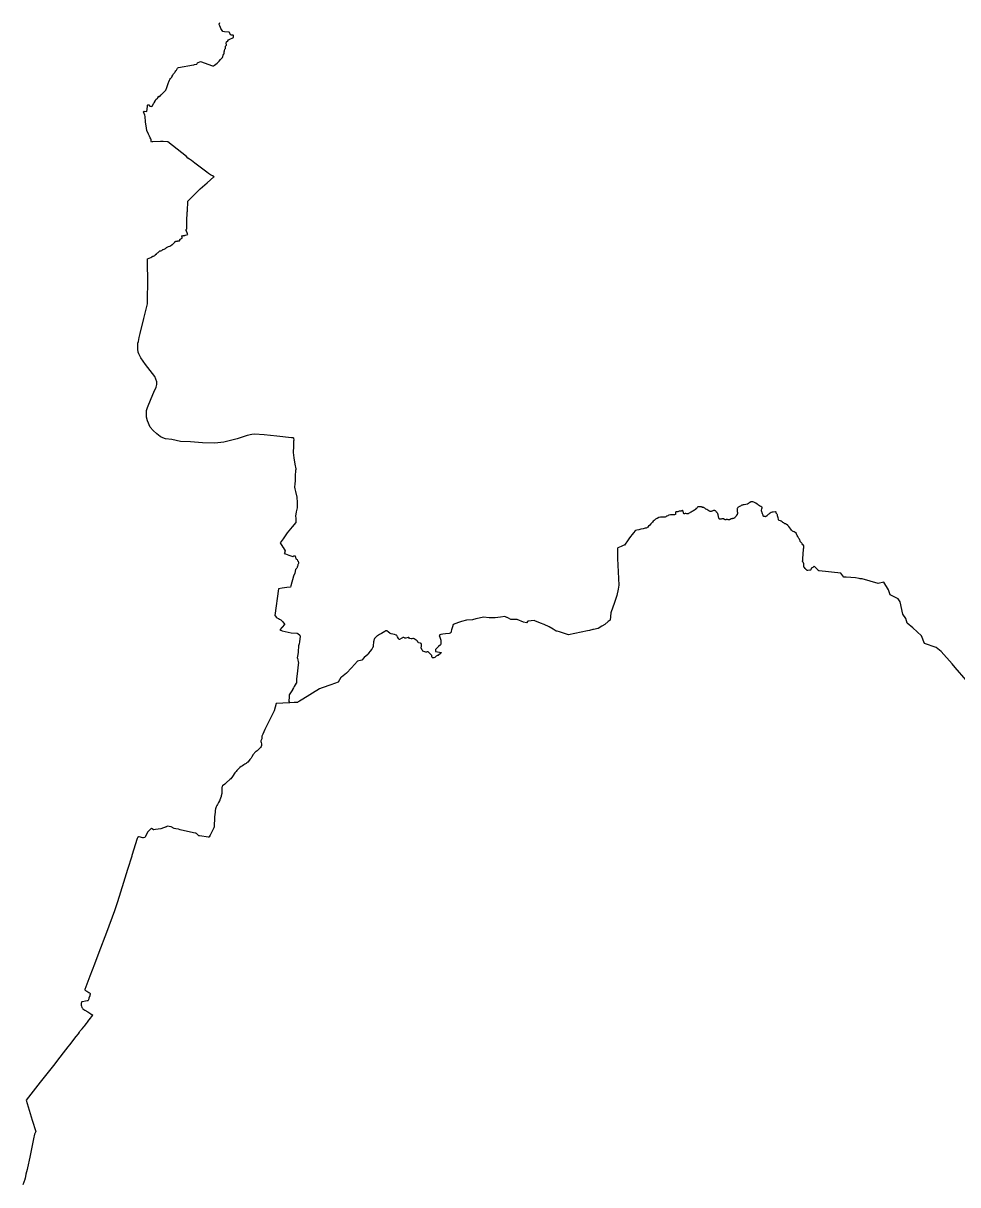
# Model space of a CAD drawing. Extents: x 293476 to 779698, y 145469 to 460400.
# Drawn here: x 680461 to 702079, y 178312 to 205193 of the extents above; entities that cross this region are included whole.
import ezdxf

# ---------------------------------------------------------------- set-up
doc = ezdxf.new("R2010")
doc.units = 0
doc.layers.add('Level 25', color=7, linetype='Continuous')
doc.layers.add('Level 31', color=7, linetype='Continuous')

msp = doc.modelspace()

# ---------------------------------------------------------------- linework, layer by layer
at = {"layer": 'Level 25'}
for points in [[(683243, 203146), (683260, 203158), (683320, 203149), (683333, 203268), (683335, 203275), (683338, 203290), (683339, 203296), (683339, 203299), (683342, 203308), (683347, 203308), (683364, 203306), (683392, 203276), (683436, 203263), (683447, 203283), (683448, 203285), (683477, 203336), (683488, 203355), (683501, 203378), (683505, 203384), (683517, 203406), (683531, 203429), (683567, 203460), (683573, 203468), (683601, 203502), (683610, 203493), (683650, 203534), (683661, 203547), (683697, 203582), (683738, 203621), (683755, 203638), (683760, 203644), (683770, 203664), (683777, 203684), (683791, 203730), (683802, 203773), (683818, 203824), (683825, 203841), (683845, 203878), (683850, 203890), (683869, 203916), (683879, 203927), (683895, 203943), (683899, 203949), (683901, 203952), (683905, 203956), (683902, 203961), (683907, 203969), (683923, 203993), (683940, 204019), (683952, 204036), (683966, 204055), (683975, 204069), (683989, 204091), (684003, 204110), (684017, 204126), (684025, 204136), (684033, 204152), (684038, 204160), (684054, 204172), (684399, 204231), (684409, 204233), (684420, 204235), (684479, 204245), (684494, 204279), (684562, 204304), (684839, 204205), (684853, 204200), (684865, 204209), (684879, 204219), (684883, 204223), (684888, 204226), (684918, 204248), (684947, 204273), (684971, 204295), (684990, 204315), (685025, 204357), (685055, 204382), (685070, 204401), (685075, 204422), (685089, 204453), (685098, 204481), (685108, 204504), (685108, 204530), (685114, 204556), (685115, 204562), (685124, 204590), (685136, 204611), (685136, 204621), (685135, 204629), (685137, 204633), (685141, 204637), (685142, 204642), (685142, 204645), (685139, 204651), (685139, 204657), (685141, 204662), (685147, 204667), (685156, 204676), (685157, 204677), (685161, 204683), (685161, 204692), (685160, 204705), (685157, 204720), (685156, 204724), (685155, 204729), (685162, 204765), (685191, 204788), (685212, 204806), (685227, 204815), (685321, 204862), (685322, 204896), (685321, 204908), (685320, 204914), (685308, 204915), (685268, 204917), (685264, 204920), (685227, 204985), (685223, 204988), (685118, 204996), (685081, 205001), (685031, 205070), (685030, 205070), (685024, 205095), (685005, 205131), (684993, 205162), (684996, 205169), (685012, 205207)], [(684875, 201641), (684838, 201659), (684792, 201686), (684744, 201718), (684706, 201745), (684431, 201955), (684350, 202017), (684310, 202045), (684267, 202069), (684241, 202110), (683808, 202445), (683698, 202458), (683639, 202454), (683455, 202449), (683446, 202448), (683424, 202442), (683422, 202454), (683423, 202470), (683421, 202492), (683413, 202517), (683399, 202545), (683383, 202576), (683356, 202625), (683321, 202714), (683312, 202768), (683291, 202914), (683281, 203037), (683277, 203066), (683243, 203146)], [(683333, 199741), (683416, 199772), (683421, 199774), (683430, 199778), (683432, 199784), (683437, 199786), (683441, 199785), (683447, 199787), (683451, 199792), (683452, 199799), (683459, 199806), (683474, 199804), (683492, 199808), (683505, 199821), (683511, 199831), (683540, 199855), (683547, 199862), (683548, 199864), (683566, 199877), (683585, 199890), (683605, 199913), (683621, 199923), (683625, 199925), (683645, 199928), (683664, 199935), (683675, 199943), (683691, 199956), (683699, 199957), (683718, 199961), (683754, 199977), (683766, 199989), (683768, 199993), (683772, 200003), (683793, 200012), (683821, 200027), (683852, 200036), (683870, 200041), (683906, 200070), (683911, 200071), (683945, 200105), (683965, 200125), (683966, 200128), (683968, 200133), (683971, 200137), (683975, 200140), (683979, 200143), (683984, 200144), (683989, 200146), (683995, 200146), (684001, 200147), (684007, 200147), (684013, 200148), (684018, 200149), (684023, 200150), (684028, 200151), (684033, 200153), (684038, 200154), (684043, 200154), (684049, 200154), (684054, 200155), (684059, 200155), (684064, 200155), (684070, 200155), (684074, 200157), (684078, 200161), (684080, 200166), (684081, 200172), (684082, 200177), (684083, 200182), (684085, 200187), (684088, 200191), (684093, 200194), (684097, 200197), (684101, 200200), (684105, 200203), (684109, 200206), (684119, 200212), (684134, 200217), (684134, 200226), (684137, 200241), (684131, 200254), (684129, 200262), (684123, 200264), (684122, 200266), (684123, 200267), (684128, 200268), (684133, 200270), (684145, 200271), (684153, 200278), (684154, 200279), (684156, 200278), (684161, 200276), (684172, 200278), (684182, 200281), (684197, 200279), (684199, 200279), (684205, 200287), (684211, 200286), (684216, 200288), (684267, 200302), (684260, 200319), (684227, 200402), (684225, 200406), (684230, 200420), (684244, 200437), (684248, 200462), (684242, 200493), (684242, 200504), (684245, 200560), (684247, 200633), (684247, 200647), (684247, 200650), (684247, 200663), (684247, 200668), (684251, 200767), (684252, 200819), (684253, 200820), (684260, 200842), (684266, 201079), (684532, 201341), (684553, 201361), (684717, 201502), (684873, 201639), (684875, 201641)], [(686716, 195598), (686665, 195599), (686329, 195636), (686034, 195668), (685808, 195680), (685749, 195675), (685640, 195649), (685407, 195578), (685101, 195497), (684891, 195475), (684610, 195483), (684328, 195504), (684096, 195515), (683897, 195557), (683754, 195579), (683654, 195615), (683625, 195633), (683552, 195692), (683464, 195767), (683400, 195843), (683334, 195993), (683311, 196079), (683311, 196156), (683314, 196233), (683334, 196303), (683422, 196512), (683485, 196658), (683534, 196772), (683551, 196830), (683550, 196898), (683503, 197016), (683289, 197298), (683182, 197452), (683136, 197539), (683122, 197583), (683113, 197647), (683111, 197724), (683114, 197787), (683124, 197830), (683140, 197917), (683163, 198015), (683254, 198363), (683336, 198698), (683341, 199318), (683336, 199554), (683333, 199741)], [(686716, 195598), (686717, 195533), (686716, 195527), (686710, 195430), (686711, 195419), (686712, 195415), (686712, 195412), (686712, 195408), (686706, 195257), (686711, 195200), (686717, 195132), (686744, 194992), (686766, 194879), (686763, 194855), (686762, 194848), (686755, 194713), (686752, 194620), (686750, 194594), (686748, 194576), (686747, 194559), (686744, 194534), (686743, 194510), (686739, 194477), (686738, 194455), (686747, 194416), (686759, 194359), (686793, 194225), (686794, 194104), (686795, 194085), (686801, 193977), (686778, 193887), (686778, 193883), (686761, 193788), (686765, 193743), (686764, 193642), (686681, 193540), (686645, 193493), (686569, 193399), (686473, 193260), (686406, 193169), (686468, 193067), (686471, 193063), (686518, 192982), (686504, 192932), (686494, 192920), (686529, 192913), (686605, 192880), (686649, 192871), (686695, 192852), (686704, 192855), (686724, 192869), (686745, 192866), (686750, 192866), (686770, 192801), (686797, 192786), (686806, 192751), (686820, 192743), (686822, 192739), (686824, 192735), (686828, 192722), (686830, 192710), (686830, 192702), (686826, 192692), (686820, 192678), (686816, 192666), (686810, 192645), (686803, 192630), (686796, 192604), (686794, 192596), (686787, 192585), (686757, 192549), (686740, 192465), (686716, 192396), (686650, 192176), (686641, 192146), (686557, 192133), (686453, 192120), (686364, 192107), (686283, 191483), (686290, 191477), (686321, 191437), (686329, 191434), (686364, 191421), (686391, 191404), (686418, 191387), (686463, 191337), (686508, 191287), (686504, 191282), (686394, 191152), (686450, 191132), (686659, 191082), (686788, 191079), (686801, 191078), (686811, 191070), (686860, 191030), (686864, 191017), (686865, 191009), (686864, 190992), (686860, 190952), (686856, 190913), (686854, 190903), (686849, 190875), (686841, 190831), (686832, 190787), (686827, 190741), (686822, 190695), (686817, 190641), (686812, 190586), (686805, 190546), (686801, 190504), (686802, 190499), (686804, 190493), (686813, 190464), (686824, 190415), (686830, 190400), (686822, 190342), (686796, 190138), (686785, 190023), (686785, 190021), (686781, 189918), (686776, 189919), (686753, 189880), (686730, 189841), (686710, 189809), (686691, 189776), (686687, 189770), (686616, 189649), (686614, 189611), (686608, 189495), (686621, 189476), (686622, 189466)]]:
    msp.add_lwpolyline(points, dxfattribs=at)
at = {"layer": 'Level 31'}
for points in [[(702271, 189991), (702017, 190286), (701951, 190365), (701698, 190657), (701582, 190747), (701311, 190837), (701240, 191018), (701043, 191202), (700908, 191310), (700874, 191420), (700812, 191516), (700748, 191800), (700699, 191871), (700513, 191966), (700478, 192082), (700371, 192261), (700238, 192227), (699871, 192332), (699824, 192339), (699796, 192343), (699716, 192356), (699498, 192370), (699444, 192371), (699443, 192374), (699375, 192464), (698875, 192520), (698864, 192523), (698860, 192524), (698857, 192527), (698807, 192579), (698782, 192605), (698757, 192629), (698750, 192623), (698742, 192611), (698735, 192606), (698727, 192600), (698711, 192593), (698701, 192588), (698696, 192585), (698693, 192581), (698691, 192577), (698684, 192560), (698678, 192544), (698673, 192539), (698669, 192536), (698665, 192534), (698656, 192532), (698612, 192528), (698601, 192529), (698595, 192530), (698587, 192535), (698580, 192540), (698575, 192547), (698569, 192553), (698552, 192571), (698531, 192595), (698525, 192602), (698523, 192603), (698521, 192608), (698519, 192612), (698518, 192616), (698519, 192636), (698517, 192665), (698515, 192685), (698511, 192705), (698510, 192709), (698508, 192714), (698505, 192717), (698501, 192721), (698493, 192728), (698490, 192733), (698489, 192737), (698489, 192742), (698489, 192746), (698490, 192750), (698495, 192763), (698495, 192769), (698496, 192779), (698497, 192805), (698501, 192903), (698505, 192952), (698505, 192963), (698507, 192976), (698509, 192993), (698512, 193015), (698514, 193028), (698518, 193050), (698521, 193069), (698522, 193079), (698520, 193093), (698508, 193116), (698506, 193118), (698502, 193120), (698495, 193121), (698483, 193145), (698473, 193163), (698467, 193172), (698459, 193176), (698451, 193180), (698441, 193189), (698438, 193193), (698436, 193197), (698434, 193203), (698434, 193208), (698431, 193217), (698424, 193232), (698415, 193252), (698406, 193271), (698380, 193312), (698367, 193337), (698360, 193354), (698349, 193378), (698345, 193383), (698314, 193409), (698297, 193423), (698271, 193434), (698254, 193442), (698242, 193452), (698230, 193461), (698214, 193486), (698192, 193516), (698172, 193543), (698154, 193563), (698150, 193572), (698147, 193579), (698141, 193584), (698136, 193587), (698127, 193590), (698114, 193594), (698095, 193605), (698082, 193609), (698068, 193618), (698057, 193628), (698049, 193632), (698035, 193639), (698014, 193651), (697990, 193670), (697977, 193677), (697951, 193686), (697941, 193691), (697936, 193699), (697931, 193714), (697923, 193750), (697917, 193772), (697912, 193792), (697907, 193813), (697902, 193823), (697890, 193841), (697882, 193856), (697881, 193864), (697879, 193875), (697871, 193886), (697865, 193892), (697852, 193888), (697808, 193879), (697788, 193875), (697765, 193871), (697756, 193868), (697746, 193864), (697738, 193858), (697727, 193849), (697720, 193844), (697714, 193838), (697705, 193829), (697694, 193821), (697685, 193814), (697674, 193805), (697668, 193801), (697664, 193797), (697661, 193791), (697659, 193788), (697649, 193783), (697640, 193777), (697636, 193774), (697632, 193773), (697628, 193773), (697623, 193774), (697616, 193774), (697608, 193775), (697600, 193778), (697597, 193779), (697592, 193780), (697589, 193781), (697585, 193784), (697583, 193791), (697579, 193797), (697574, 193809), (697569, 193823), (697563, 193840), (697557, 193859), (697551, 193871), (697549, 193882), (697547, 193887), (697543, 193894), (697541, 193900), (697540, 193908), (697540, 193917), (697542, 193928), (697546, 193956), (697551, 193979), (697551, 193986), (697548, 193992), (697543, 193996), (697527, 194006), (697491, 194026), (697469, 194042), (697454, 194056), (697435, 194066), (697409, 194083), (697389, 194094), (697363, 194106), (697337, 194116), (697318, 194119), (697304, 194120), (697293, 194117), (697283, 194113), (697272, 194107), (697266, 194103), (697255, 194092), (697238, 194075), (697213, 194066), (697173, 194053), (697136, 194044), (697115, 194044), (697097, 194042), (697083, 194037), (697071, 194031), (697050, 194019), (697030, 194009), (697017, 194004), (697006, 193997), (696994, 193984), (696980, 193970), (696976, 193962), (696976, 193948), (696976, 193929), (696977, 193914), (696978, 193901), (696978, 193891), (696980, 193873), (696981, 193860), (696982, 193851), (696982, 193842), (696981, 193836), (696977, 193828), (696973, 193820), (696962, 193806), (696951, 193788), (696942, 193776), (696931, 193762), (696924, 193751), (696915, 193742), (696907, 193737), (696900, 193734), (696893, 193733), (696886, 193733), (696878, 193734), (696872, 193733), (696867, 193731), (696863, 193726), (696858, 193724), (696852, 193724), (696848, 193723), (696843, 193721), (696838, 193720), (696834, 193720), (696829, 193720), (696827, 193719), (696823, 193715), (696816, 193711), (696812, 193710), (696808, 193707), (696803, 193703), (696801, 193702), (696799, 193701), (696793, 193700), (696784, 193700), (696774, 193701), (696766, 193702), (696755, 193707), (696749, 193708), (696742, 193709), (696737, 193709), (696731, 193708), (696724, 193705), (696715, 193703), (696707, 193702), (696702, 193703), (696692, 193705), (696685, 193709), (696679, 193712), (696673, 193718), (696667, 193720), (696657, 193723), (696651, 193724), (696644, 193724), (696631, 193723), (696618, 193722), (696606, 193719), (696594, 193718), (696580, 193718), (696571, 193719), (696562, 193726), (696558, 193731), (696552, 193741), (696550, 193748), (696546, 193766), (696542, 193782), (696538, 193800), (696535, 193814), (696533, 193825), (696530, 193835), (696526, 193845), (696525, 193848), (696519, 193856), (696515, 193861), (696510, 193867), (696497, 193881), (696488, 193890), (696481, 193898), (696475, 193905), (696471, 193909), (696462, 193914), (696459, 193916), (696452, 193918), (696446, 193919), (696440, 193918), (696434, 193917), (696428, 193915), (696415, 193909), (696399, 193902), (696387, 193898), (696378, 193895), (696369, 193895), (696365, 193895), (696351, 193897), (696342, 193900), (696333, 193904), (696321, 193911), (696310, 193919), (696298, 193926), (696275, 193940), (696255, 193950), (696245, 193957), (696232, 193966), (696227, 193970), (696213, 193977), (696198, 193987), (696191, 193990), (696186, 193991), (696185, 193991), (696185, 193990), (696181, 193988), (696175, 193987), (696169, 193991), (696160, 193995), (696148, 193999), (696138, 194000), (696129, 194001), (696117, 194001), (696104, 194003), (696091, 194005), (696080, 194004), (696072, 194002), (696067, 194000), (696061, 193995), (696050, 193977), (696043, 193968), (696039, 193965), (696031, 193965), (696022, 193962), (696019, 193959), (696017, 193951), (696015, 193944), (696012, 193940), (695986, 193926), (695970, 193916), (695947, 193904), (695932, 193893), (695909, 193880), (695890, 193872), (695878, 193865), (695864, 193857), (695852, 193847), (695839, 193839), (695828, 193838), (695820, 193839), (695810, 193843), (695791, 193846), (695779, 193847), (695771, 193844), (695759, 193840), (695752, 193838), (695745, 193841), (695740, 193844), (695734, 193854), (695731, 193868), (695730, 193887), (695728, 193897), (695726, 193903), (695721, 193909), (695717, 193913), (695710, 193914), (695698, 193911), (695687, 193907), (695677, 193903), (695669, 193901), (695656, 193899), (695646, 193900), (695640, 193900), (695633, 193898), (695617, 193893), (695606, 193889), (695600, 193883), (695596, 193882), (695584, 193884), (695571, 193887), (695566, 193888), (695562, 193887), (695559, 193885), (695555, 193881), (695553, 193876), (695552, 193870), (695552, 193852), (695551, 193833), (695549, 193828), (695547, 193824), (695542, 193822), (695530, 193818), (695514, 193815), (695497, 193815), (695435, 193818), (695404, 193812), (695392, 193808), (695383, 193803), (695372, 193796), (695347, 193786), (695339, 193782), (695323, 193770), (695314, 193765), (695302, 193763), (695286, 193763), (695248, 193764), (695224, 193764), (695201, 193762), (695166, 193751), (695123, 193731), (695101, 193721), (695085, 193713), (695079, 193709), (695073, 193704), (695054, 193685), (695035, 193667), (695016, 193647), (694980, 193608), (694954, 193581), (694926, 193551), (694906, 193530), (694893, 193520), (694888, 193517), (694868, 193511), (694847, 193506), (694800, 193495), (694748, 193483), (694701, 193473), (694654, 193461), (694627, 193453), (694615, 193448), (694611, 193444), (694607, 193440), (694582, 193409), (694542, 193356), (694517, 193322), (694489, 193283), (694472, 193259), (694456, 193238), (694370, 193116), (694365, 193112), (694338, 193103), (694291, 193083), (694215, 193052), (694204, 193035), (694209, 192805), (694242, 192188), (694221, 192093), (694192, 191950), (694144, 191811), (694139, 191788), (694055, 191546), (694040, 191380), (693995, 191346), (693912, 191279), (693849, 191241), (693760, 191183), (693649, 191162), (693638, 191160), (693557, 191143), (693515, 191132), (693074, 191041), (692936, 191084), (692869, 191105), (692811, 191122), (692792, 191128), (692769, 191141), (692720, 191170), (692627, 191222), (692514, 191275), (692429, 191310), (692371, 191334), (692313, 191359), (692281, 191371), (692143, 191354), (692136, 191353), (692105, 191317), (692099, 191319), (692037, 191335), (691884, 191391), (691737, 191394), (691684, 191424), (691656, 191438), (691650, 191441), (691600, 191463), (691499, 191449), (691375, 191432), (691240, 191430), (691106, 191448), (690938, 191411), (690927, 191408), (690854, 191388), (690712, 191376), (690596, 191347), (690532, 191327), (690403, 191281), (690389, 191224), (690376, 191181), (690369, 191152), (690363, 191121), (690361, 191113), (690357, 191098), (690353, 191091), (690344, 191085), (690333, 191080), (690313, 191074), (690232, 191063), (690171, 191055), (690120, 191046), (690107, 191042), (690097, 191036), (690089, 191029), (690087, 191024), (690086, 191021), (690101, 190982), (690123, 190914), (690122, 190863), (690120, 190820), (690113, 190809), (690070, 190768), (690009, 190710), (690001, 190697), (689997, 190686), (689995, 190669), (689996, 190661), (690000, 190656), (690008, 190653), (690126, 190629), (690138, 190627), (690113, 190607), (690065, 190567), (690057, 190562), (690048, 190559), (690035, 190558), (690027, 190554), (690014, 190546), (689979, 190518), (689962, 190506), (689953, 190505), (689926, 190507), (689919, 190511), (689917, 190517), (689914, 190537), (689912, 190558), (689909, 190564), (689905, 190569), (689886, 190588), (689847, 190627), (689827, 190645), (689823, 190648), (689818, 190648), (689808, 190646), (689789, 190639), (689780, 190638), (689772, 190639), (689748, 190645), (689730, 190650), (689703, 190665), (689693, 190673), (689688, 190683), (689666, 190735), (689666, 190744), (689668, 190753), (689674, 190770), (689675, 190783), (689675, 190795), (689672, 190814), (689671, 190828), (689668, 190833), (689664, 190837), (689647, 190843), (689608, 190858), (689604, 190860), (689599, 190865), (689582, 190890), (689577, 190896), (689568, 190906), (689547, 190919), (689502, 190948), (689487, 190957), (689479, 190958), (689470, 190956), (689453, 190945), (689438, 190944), (689401, 190954), (689393, 190958), (689377, 190975), (689371, 190976), (689362, 190975), (689312, 190964), (689290, 190962), (689279, 190967), (689265, 190974), (689257, 190976), (689243, 190975), (689235, 190973), (689216, 190961), (689166, 190933), (689159, 190933), (689153, 190937), (689142, 190955), (689120, 190995), (689102, 191025), (689098, 191028), (689091, 191032), (689049, 191045), (688970, 191066), (688952, 191072), (688944, 191075), (688908, 191102), (688874, 191129), (688867, 191133), (688859, 191135), (688852, 191134), (688848, 191133), (688840, 191129), (688822, 191119), (688746, 191072), (688702, 191044), (688656, 191016), (688641, 191006), (688631, 190998), (688619, 190986), (688605, 190973), (688599, 190968), (688594, 190961), (688588, 190951), (688581, 190935), (688573, 190913), (688573, 190910), (688573, 190907), (688572, 190905), (688570, 190903), (688569, 190901), (688569, 190899), (688569, 190897), (688568, 190896), (688566, 190893), (688565, 190884), (688563, 190868), (688560, 190846), (688558, 190817), (688558, 190796), (688557, 190770), (688554, 190759), (688551, 190752), (688548, 190748), (688540, 190736), (688530, 190720), (688521, 190705), (688482, 190652), (688459, 190621), (688442, 190596), (688434, 190585), (688350, 190511), (688290, 190456), (688191, 190429), (688055, 190279), (687936, 190152), (687822, 190061), (687810, 190049), (687744, 189942), (687579, 189886), (687376, 189814), (687311, 189788), (686930, 189553), (686848, 189501), (686824, 189486), (686807, 189473), (686729, 189472), (686624, 189466), (686622, 189466)], [(686622, 189466), (686313, 189451), (686269, 189282), (686167, 189080), (686053, 188845), (686002, 188739), (685989, 188712), (685980, 188691), (685981, 188662), (685980, 188647), (685977, 188633), (685959, 188590), (685958, 188581), (685960, 188569), (685965, 188549), (685973, 188520), (685976, 188506), (685974, 188493), (685971, 188477), (685961, 188456), (685948, 188435), (685929, 188412), (685908, 188390), (685889, 188372), (685870, 188358), (685850, 188342), (685837, 188332), (685825, 188321), (685812, 188306), (685802, 188293), (685782, 188267), (685749, 188217), (685741, 188202), (685730, 188188), (685705, 188153), (685689, 188132), (685653, 188094), (685636, 188076), (685628, 188069), (685616, 188061), (685585, 188043), (685561, 188027), (685533, 188011), (685520, 188002), (685503, 187989), (685475, 187967), (685455, 187951), (685439, 187936), (685424, 187921), (685403, 187899), (685384, 187880), (685378, 187872), (685371, 187863), (685356, 187842), (685302, 187762), (685264, 187710), (685241, 187689), (685163, 187625), (685121, 187587), (685073, 187541), (685063, 187529), (685059, 187518), (685058, 187507), (685056, 187495), (685055, 187471), (685054, 187439), (685052, 187390), (685051, 187367), (685049, 187348), (685048, 187337), (685041, 187313), (685038, 187300), (685012, 187217), (685008, 187203), (685003, 187194), (684981, 187156), (684954, 187112), (684940, 187087), (684924, 187059), (684913, 187036), (684907, 187011), (684900, 186971), (684897, 186938), (684887, 186825), (684883, 186752), (684877, 186664), (684874, 186590), (684872, 186578), (684870, 186572), (684834, 186499), (684806, 186446), (684782, 186401), (684765, 186365), (684760, 186358), (684747, 186355), (684740, 186355), (684689, 186364), (684592, 186380), (684535, 186388), (684524, 186391), (684517, 186396), (684494, 186416), (684474, 186435), (684466, 186440), (684460, 186443), (684453, 186446), (684397, 186459), (684299, 186482), (684189, 186507), (684093, 186528), (684050, 186539), (683990, 186553), (683953, 186561), (683936, 186566), (683924, 186571), (683910, 186582), (683898, 186589), (683882, 186595), (683835, 186605), (683807, 186611), (683786, 186604), (683774, 186598), (683761, 186596), (683754, 186590), (683728, 186584), (683703, 186574), (683641, 186551), (683519, 186532), (683479, 186526), (683472, 186527), (683466, 186531), (683430, 186558), (683422, 186563), (683419, 186559), (683338, 186470), (683319, 186436), (683271, 186349), (683243, 186339), (683230, 186338), (683143, 186366), (683127, 186364), (683119, 186360), (683115, 186354), (683106, 186344), (683101, 186339), (683095, 186328), (682976, 185931), (682972, 185919), (682875, 185605), (682783, 185309), (682642, 184863), (682634, 184837), (682570, 184650), (682384, 184154), (682208, 183687), (682106, 183417), (682001, 183138), (681884, 182829), (681882, 182823), (681900, 182811), (681930, 182791), (681975, 182765), (681996, 182751), (682003, 182745), (682006, 182740), (682007, 182732), (682008, 182718), (682005, 182709), (681998, 182687), (681981, 182631), (681970, 182589), (681965, 182579), (681959, 182573), (681952, 182569), (681936, 182566), (681898, 182559), (681834, 182549), (681824, 182546), (681818, 182543), (681811, 182537), (681805, 182528), (681802, 182516), (681801, 182498), (681798, 182476), (681800, 182466), (681805, 182447), (681819, 182414), (681831, 182396), (681839, 182387), (681885, 182356), (681957, 182313), (682028, 182269), (682032, 182264), (682069, 182241), (682066, 182237), (681980, 182127), (681974, 182119), (681938, 182073), (681914, 182042), (681908, 182034), (681869, 181985), (681853, 181965), (681819, 181921), (681815, 181916), (681788, 181880), (681781, 181871), (681770, 181858), (681758, 181841), (681728, 181803), (681679, 181741), (681528, 181547), (681494, 181504), (681440, 181434), (681254, 181196), (681188, 181112), (681035, 180918), (680851, 180683), (680689, 180479), (680526, 180272), (680664, 179810), (680754, 179544), (680722, 179484), (680700, 179376), (680628, 179032), (680627, 179028), (680610, 178953), (680556, 178707), (680548, 178669), (680524, 178560)], [(680524, 178560), (680503, 178460), (680501, 178452), (680498, 178443), (680495, 178434), (680449, 178312)]]:
    msp.add_lwpolyline(points, dxfattribs=at)

doc.saveas('drawing.dxf')
